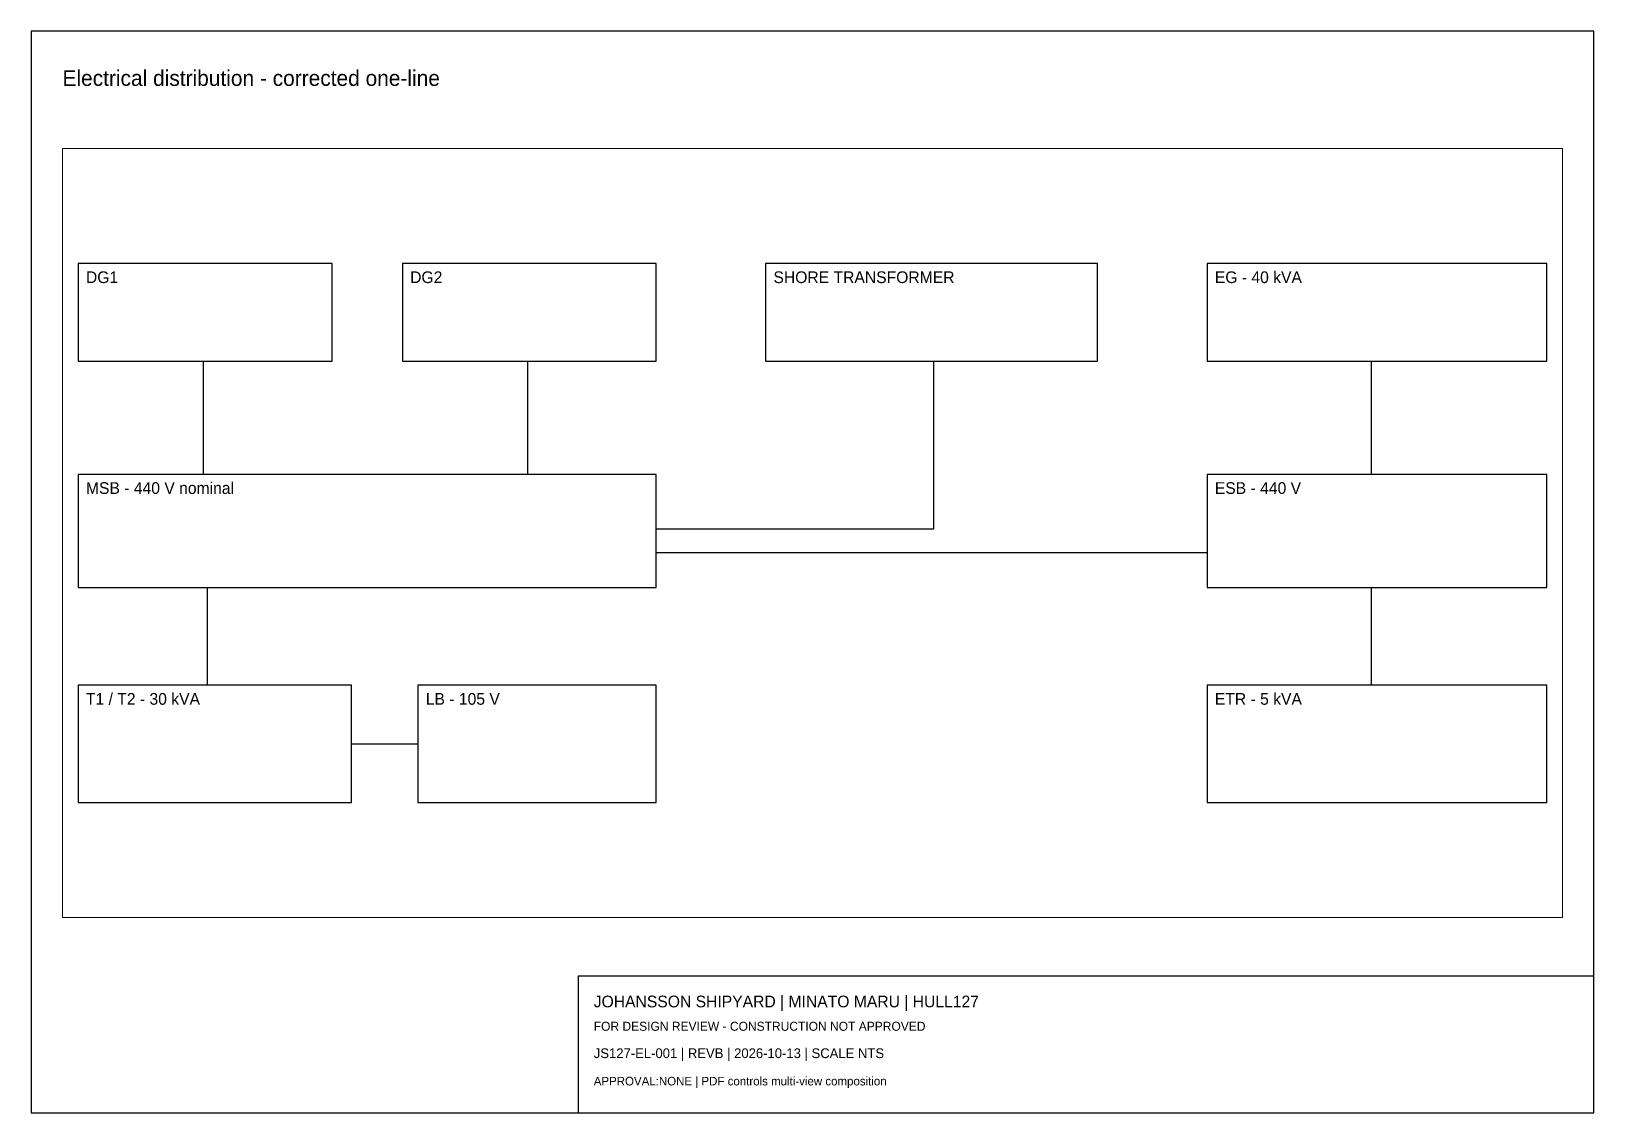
# Paper-space layout 'Layout1' of a CAD drawing. Header units: millimetres. Extents: x 10 to 410, y 10 to 287.
# The model-space entities are those that its viewports show. They can reach past a viewport. Long polylines and large blocks are cut down to what shows.
import ezdxf

# ---------------------------------------------------------------- set-up
doc = ezdxf.new("R2010")
doc.units = ezdxf.units.MM
doc.layers.add('ANNOTATION', color=7, linetype='Continuous')
doc.layers.add('GEOMETRY', color=7, linetype='Continuous')

msp = doc.modelspace()

# ---------------------------------------------------------------- linework, layer by layer
at = {"layer": 'GEOMETRY'}
for p, q in [((54, 219), (54, 190)), ((137, 219), (137, 190)), ((241, 219), (241, 176)), ((353, 219), (353, 190)), ((241, 176), (170, 176)), ((170, 170), (311, 170)), ((55, 161), (55, 136)), ((353, 161), (353, 136)), ((92, 121), (109, 121))]:
    msp.add_line(p, q, dxfattribs=at)
for points in [[(22, 219), (87, 219), (87, 244), (22, 244)], [(105, 219), (170, 219), (170, 244), (105, 244)], [(198, 219), (283, 219), (283, 244), (198, 244)], [(311, 219), (398, 219), (398, 244), (311, 244)], [(22, 161), (170, 161), (170, 190), (22, 190)], [(311, 161), (398, 161), (398, 190), (311, 190)], [(22, 106), (92, 106), (92, 136), (22, 136)], [(109, 106), (170, 106), (170, 136), (109, 136)], [(311, 106), (398, 106), (398, 136), (311, 136)]]:
    msp.add_lwpolyline(points, close=True, dxfattribs=at)

# ---------------------------------------------------------------- texts
at = {"layer": 'ANNOTATION'}
for s, p in [('DG1', (24, 239)), ('DG2', (107, 239)), ('SHORE TRANSFORMER', (200, 239)), ('EG - 40 kVA', (313, 239)), ('MSB - 440 V nominal', (24, 185)), ('ESB - 440 V', (313, 185)), ('T1 / T2 - 30 kVA', (24, 131)), ('LB - 105 V', (111, 131)), ('ETR - 5 kVA', (313, 131))]:
    msp.add_text(s, height=3, dxfattribs=at).set_placement(p)

psp = doc.layouts.get("Layout1")

# ---------------------------------------------------------------- linework, layer by layer
for points in [[(10, 10), (410, 10), (410, 287), (10, 287)], [(150, 10), (410, 10), (410, 45), (150, 45)]]:
    psp.add_lwpolyline(points, close=True)

# ---------------------------------------------------------------- texts
for s, height, p in [('Electrical distribution - corrected one-line', 4, (18, 273)), ('JOHANSSON SHIPYARD | MINATO MARU | HULL127', 3, (154, 37)), ('FOR DESIGN REVIEW - CONSTRUCTION NOT APPROVED', 2.3, (154, 31)), ('JS127-EL-001 | REVB | 2026-10-13 | SCALE NTS', 2.5, (154, 24)), ('APPROVAL:NONE | PDF controls multi-view composition', 2.2, (154, 17))]:
    psp.add_text(s, height=height).set_placement(p)

# ---------------------------------------------------------------- viewports
at = {"layer": 'VIEWPORTS'}
psp.add_viewport(center=(210, 158.5), size=(384, 197), view_center_point=(210, 175), view_height=197, dxfattribs=at)

doc.saveas('drawing.dxf')
